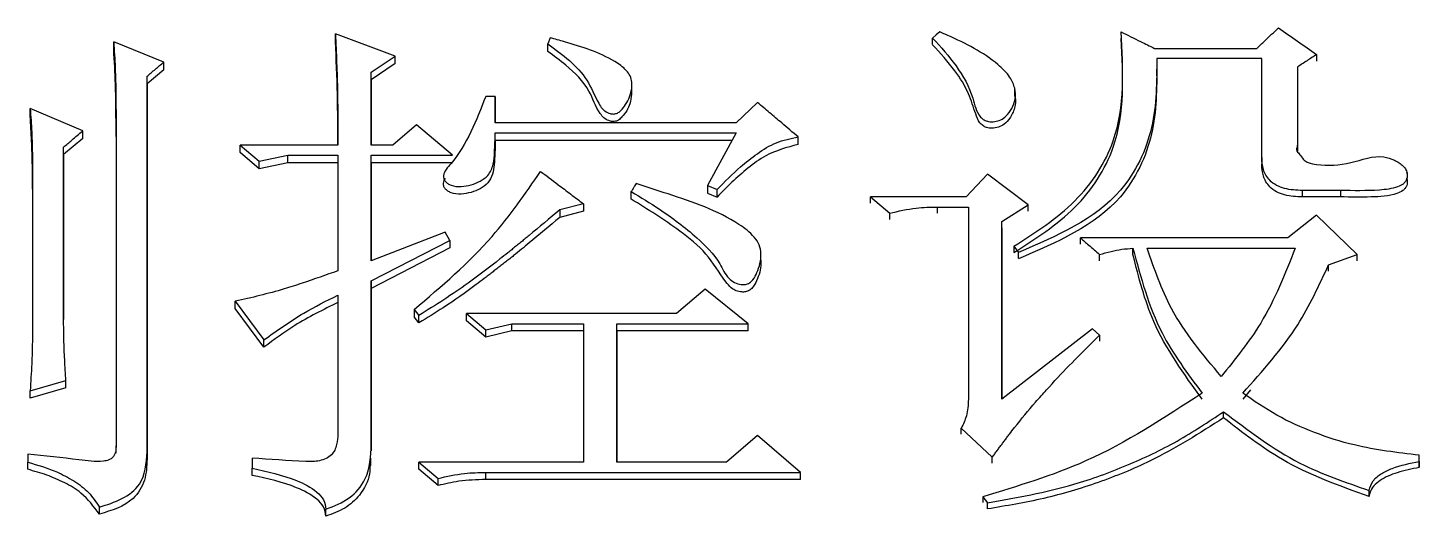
# Model space of a CAD drawing. Header units: millimetres. Extents: x 2180 to 4616, y 795 to 2518.
# Drawn here: x 2646.17 to 2652.48, y 2234.71 to 2236.93 of the extents above; entities that cross this region are included whole.
import ezdxf

# ---------------------------------------------------------------- set-up
doc = ezdxf.new("R2010")
doc.units = ezdxf.units.MM

msp = doc.modelspace()

# ---------------------------------------------------------------- linework, layer by layer
at = {"color": 7, "linetype": 'Continuous', "lineweight": 25}
for p, q in [((2646.786, 2236.7738), (2646.5589, 2236.8656)), ((2646.5589, 2236.8307), (2646.5589, 2236.8656)), ((2647.8353, 2236.8013), (2647.5649, 2236.9023)), ((2647.5649, 2236.8674), (2647.5649, 2236.9023)), ((2648.5384, 2236.8839), (2648.5276, 2236.8564)), ((2648.5276, 2236.8216), (2648.5276, 2236.8564)), ((2650.2732, 2236.8529), (2650.2732, 2236.8826)), ((2647.7271, 2236.7279), (2647.8353, 2236.8013)), ((2647.8353, 2236.7666), (2647.8353, 2236.8013)), ((2651.2793, 2236.836), (2651.7445, 2236.836)), ((2652.0149, 2236.808), (2652.0149, 2236.7783)), ((2646.786, 2236.739), (2646.7103, 2236.6748)), ((2646.786, 2236.739), (2646.786, 2236.7738)), ((2647.8353, 2236.7666), (2647.7271, 2236.6932)), ((2651.7661, 2236.7893), (2651.2901, 2236.7893)), ((2651.2901, 2236.7893), (2651.2901, 2236.7597)), ((2651.2908, 2236.7117), (2651.2908, 2236.7415)), ((2651.7661, 2236.3404), (2651.7661, 2236.7893)), ((2651.9283, 2236.7519), (2651.9284, 2236.3965)), ((2651.9283, 2236.7519), (2651.9284, 2236.7224)), ((2646.7103, 2235.0033), (2646.7103, 2236.7095)), ((2646.7103, 2236.6748), (2646.7103, 2236.7095)), ((2646.7103, 2236.6748), (2646.7103, 2234.9708)), ((2647.7271, 2236.397), (2647.7271, 2236.7279)), ((2647.7271, 2236.6932), (2647.7271, 2236.7279)), ((2647.7271, 2236.6932), (2647.7271, 2236.397)), ((2651.9284, 2236.7221), (2651.9284, 2236.3672)), ((2648.2896, 2236.6177), (2648.2464, 2236.6177)), ((2648.2896, 2236.4982), (2648.2896, 2236.6177)), ((2648.2896, 2236.6177), (2648.2896, 2236.5831)), ((2648.9093, 2236.6283), (2648.9093, 2236.6633)), ((2650.6467, 2236.6193), (2650.6467, 2236.6488)), ((2646.4182, 2236.4614), (2646.1803, 2236.5625)), ((2646.1803, 2236.528), (2646.1803, 2236.5625)), ((2648.2896, 2236.5831), (2648.2896, 2236.4982)), ((2649.4795, 2236.5901), (2649.3822, 2236.4982)), ((2647.9327, 2236.489), (2647.8245, 2236.397)), ((2648.0949, 2236.351), (2647.9327, 2236.489)), ((2649.3822, 2236.4982), (2648.2896, 2236.4982)), ((2646.4182, 2236.427), (2646.3317, 2236.3536)), ((2646.4182, 2236.427), (2646.4182, 2236.4614)), ((2646.5697, 2236.4706), (2646.5697, 2235.031)), ((2646.5697, 2236.4706), (2646.5697, 2236.4362)), ((2648.2897, 2236.4522), (2649.3822, 2236.4522)), ((2648.2897, 2236.4179), (2648.2897, 2236.4522)), ((2649.3636, 2236.4179), (2648.2897, 2236.4179)), ((2649.3822, 2236.4522), (2649.2524, 2236.213)), ((2649.6635, 2236.3995), (2649.6635, 2236.4338)), ((2646.3317, 2235.6044), (2646.3317, 2236.3878)), ((2646.3317, 2236.3536), (2646.3317, 2236.3878)), ((2646.3317, 2236.3536), (2646.3317, 2235.6043)), ((2647.1322, 2236.397), (2647.2187, 2236.3234)), ((2647.5757, 2236.397), (2647.1322, 2236.397)), ((2647.2187, 2236.2893), (2647.1322, 2236.3628)), ((2647.2187, 2236.3234), (2647.3485, 2236.351)), ((2647.3485, 2236.351), (2647.5757, 2236.351)), ((2647.3485, 2236.3168), (2647.3485, 2236.351)), ((2647.5757, 2236.351), (2647.5757, 2235.8259)), ((2647.8245, 2236.397), (2647.7271, 2236.397)), ((2647.7271, 2236.351), (2648.0949, 2236.351)), ((2647.7271, 2235.872), (2647.7271, 2236.351)), ((2647.7271, 2236.3168), (2647.7271, 2236.351)), ((2651.9284, 2236.3675), (2651.9284, 2236.3965)), ((2647.2187, 2236.2893), (2647.2187, 2236.3234)), ((2647.3485, 2236.3168), (2647.2187, 2236.2893)), ((2647.5757, 2236.3168), (2647.3485, 2236.3168)), ((2647.7271, 2236.3168), (2647.7271, 2235.872)), ((2648.0949, 2236.3168), (2647.7271, 2236.3168)), ((2651.7661, 2236.3404), (2651.7661, 2236.3115)), ((2646.1911, 2236.1973), (2646.1911, 2236.2314)), ((2648.0634, 2236.2807), (2648.0634, 2236.2782)), ((2650.5221, 2236.2654), (2650.4248, 2236.1624)), ((2650.706, 2236.1249), (2650.5221, 2236.2654)), ((2652.4244, 2236.2695), (2652.4244, 2236.273)), ((2652.4244, 2236.244), (2652.4244, 2236.2462)), ((2649.2524, 2236.213), (2649.2956, 2236.1946)), ((2649.2524, 2236.213), (2649.2524, 2236.179)), ((2649.2524, 2236.179), (2649.2956, 2236.1606)), ((2649.9921, 2236.1624), (2650.0786, 2236.0875)), ((2650.4248, 2236.1624), (2649.9921, 2236.1624)), ((2652.1231, 2236.1905), (2651.95, 2236.1905)), ((2651.95, 2236.1905), (2651.95, 2236.1619)), ((2652.1231, 2236.1614), (2651.95, 2236.1614)), ((2652.1231, 2236.1905), (2652.1231, 2236.1614)), ((2648.6899, 2236.1301), (2648.5817, 2236.1025)), ((2648.5817, 2236.1025), (2648.5817, 2236.0686)), ((2648.6899, 2236.1301), (2648.6899, 2236.0962)), ((2650.2949, 2236.1156), (2650.4356, 2236.1156)), ((2650.2949, 2236.087), (2650.2949, 2236.1156)), ((2650.4356, 2236.1156), (2650.4356, 2235.2426)), ((2650.587, 2236.05), (2650.706, 2236.1249)), ((2650.706, 2236.0964), (2650.706, 2236.1249)), ((2648.6899, 2236.0962), (2648.5817, 2236.0686)), ((2650.0786, 2236.059), (2650.0786, 2236.0875)), ((2650.587, 2235.2426), (2650.587, 2236.05)), ((2650.587, 2236.0215), (2650.587, 2236.05)), ((2652.0149, 2236.0781), (2651.8851, 2235.975)), ((2652.1988, 2235.9), (2652.0149, 2236.0781)), ((2648.0625, 2236.0011), (2647.7271, 2235.872)), ((2648.0841, 2235.9642), (2648.0625, 2236.0011)), ((2650.587, 2236.0211), (2650.587, 2235.2426)), ((2651.8851, 2235.975), (2650.944, 2235.975)), ((2650.944, 2235.9467), (2650.944, 2235.975)), ((2647.7271, 2235.7798), (2648.0841, 2235.9642)), ((2648.0841, 2235.9305), (2647.7271, 2235.7463)), ((2648.0841, 2235.9642), (2648.0841, 2235.9305)), ((2649.4945, 2235.9045), (2649.4945, 2235.9119)), ((2650.6411, 2235.9375), (2650.6627, 2235.9093)), ((2650.6411, 2235.9375), (2650.6411, 2235.9092)), ((2650.6627, 2235.8811), (2650.6627, 2235.9093)), ((2651.182, 2235.8999), (2651.182, 2235.9281)), ((2651.2469, 2235.9281), (2651.9175, 2235.9281)), ((2649.4945, 2235.8779), (2649.4945, 2235.9017)), ((2651.0305, 2235.8718), (2651.0305, 2235.9)), ((2652.069, 2235.8531), (2652.1988, 2235.9)), ((2652.069, 2235.825), (2652.069, 2235.8531)), ((2652.1988, 2235.8718), (2652.1988, 2235.9)), ((2647.7272, 2235.0403), (2647.7271, 2235.7798)), ((2647.7271, 2235.7798), (2647.7271, 2235.7463)), ((2647.7271, 2235.7463), (2647.7272, 2235.0078)), ((2649.2416, 2235.7429), (2649.1118, 2235.6321)), ((2649.4363, 2235.5859), (2649.2416, 2235.7429)), ((2647.1106, 2235.6875), (2647.2402, 2235.5122)), ((2647.1106, 2235.6541), (2647.1106, 2235.6875)), ((2647.5757, 2235.7152), (2647.5757, 2235.0866)), ((2647.2402, 2235.4791), (2647.1106, 2235.6541)), ((2647.9218, 2235.6506), (2647.9435, 2235.6229)), ((2647.9218, 2235.6506), (2647.9218, 2235.6173)), ((2647.9435, 2235.5896), (2647.9218, 2235.6173)), ((2647.9435, 2235.5896), (2647.9435, 2235.6229)), ((2648.1598, 2235.6321), (2648.2464, 2235.5582)), ((2649.1118, 2235.6321), (2648.1598, 2235.6321)), ((2648.1598, 2235.5988), (2648.1598, 2235.6321)), ((2648.2464, 2235.5251), (2648.1598, 2235.5988)), ((2648.2464, 2235.5582), (2648.3654, 2235.5859)), ((2648.2464, 2235.5251), (2648.2464, 2235.5582)), ((2648.3654, 2235.5527), (2648.2464, 2235.5251)), ((2648.3654, 2235.5859), (2648.6899, 2235.5859)), ((2648.6899, 2235.5527), (2648.3654, 2235.5527)), ((2648.8413, 2235.5859), (2649.4363, 2235.5859)), ((2648.8413, 2235.5527), (2648.8413, 2235.5859)), ((2649.4363, 2235.5527), (2648.8413, 2235.5527)), ((2649.4363, 2235.5527), (2649.4363, 2235.5859)), ((2650.9981, 2235.5621), (2650.587, 2235.2426)), ((2651.0305, 2235.5339), (2650.9981, 2235.5621)), ((2651.0305, 2235.5339), (2651.0305, 2235.5063)), ((2647.2402, 2235.4791), (2647.2402, 2235.5122)), ((2646.1803, 2235.2809), (2646.3425, 2235.3272)), ((2646.3425, 2235.2943), (2646.1803, 2235.2481)), ((2646.1803, 2235.2481), (2646.1803, 2235.2809)), ((2646.3425, 2235.2943), (2646.3425, 2235.3272)), ((2651.7156, 2235.2853), (2651.6796, 2235.2429)), ((2651.5931, 2235.1592), (2651.5931, 2235.1862)), ((2650.4031, 2235.1109), (2650.5438, 2234.9792)), ((2650.4031, 2235.084), (2650.4031, 2235.1109)), ((2646.5697, 2234.9986), (2646.5697, 2235.031)), ((2647.7272, 2235.0078), (2647.7272, 2235.0403)), ((2649.4796, 2235.0774), (2649.3389, 2234.957)), ((2649.6743, 2234.9107), (2649.4796, 2235.0774)), ((2646.1695, 2234.994), (2646.1695, 2234.957)), ((2646.1695, 2234.994), (2646.1695, 2234.9616)), ((2646.7103, 2234.9708), (2646.7103, 2235.0033)), ((2647.1863, 2234.9755), (2647.1863, 2234.9292)), ((2647.1863, 2234.9755), (2647.1863, 2234.9431)), ((2647.7253, 2234.9419), (2647.7253, 2234.9745)), ((2650.5438, 2234.9525), (2650.5438, 2234.9792)), ((2652.4801, 2234.9604), (2652.4801, 2234.9886)), ((2652.4801, 2234.9619), (2652.4801, 2234.9886)), ((2646.1695, 2234.9246), (2646.1695, 2234.957)), ((2647.1863, 2234.8968), (2647.1863, 2234.9292)), ((2647.9435, 2234.957), (2648.03, 2234.8829)), ((2648.6899, 2234.957), (2647.9435, 2234.957)), ((2647.9435, 2234.9246), (2647.9435, 2234.957)), ((2648.03, 2234.8506), (2647.9435, 2234.9246)), ((2648.2464, 2234.9107), (2649.6743, 2234.9107)), ((2648.2464, 2234.8783), (2648.2464, 2234.9107)), ((2649.3389, 2234.957), (2648.8413, 2234.957)), ((2649.6743, 2234.8783), (2649.6743, 2234.9107)), ((2652.4801, 2234.9604), (2652.4801, 2234.9337)), ((2648.03, 2234.8506), (2648.03, 2234.8829)), ((2649.6743, 2234.8783), (2648.2464, 2234.8783)), ((2650.5005, 2234.8003), (2650.5221, 2234.772)), ((2650.5005, 2234.8003), (2650.5005, 2234.7738)), ((2652.2529, 2234.8021), (2652.2529, 2234.8286)), ((2646.494, 2234.7209), (2646.494, 2234.7531)), ((2647.5216, 2234.7117), (2647.5216, 2234.7438)), ((2650.5221, 2234.7456), (2650.5221, 2234.772))]:
    msp.add_line(p, q, dxfattribs=at)
at = {"color": 7, "linetype": 'Continuous', "lineweight": 25, "flags": 128}
for points in [[(2650.3057, 2236.9107), (2650.2895, 2236.8967), (2650.2733, 2236.8827)], [(2647.1322, 2236.3628), (2647.1322, 2236.3714), (2647.1322, 2236.3801), (2647.1322, 2236.397)], [(2648.9063, 2236.1515), (2648.9063, 2236.1684), (2648.9063, 2236.1854)], [(2649.2956, 2236.1606), (2649.2956, 2236.1776), (2649.2956, 2236.1946)], [(2649.9921, 2236.1338), (2649.9921, 2236.1407), (2649.9921, 2236.148), (2649.9921, 2236.1624)], [(2648.3654, 2235.5527), (2648.3654, 2235.561), (2648.3654, 2235.5693), (2648.3654, 2235.5859)]]:
    msp.add_lwpolyline(points, dxfattribs=at)
at = {"color": 7, "linetype": 'Continuous', "lineweight": 25}
for points, knots in [([(2651.7445, 2236.836), (2651.7563, 2236.8474), (2651.7785, 2236.8687), (2651.8109, 2236.8998), (2651.8315, 2236.9195), (2651.8418, 2236.9294)], [0, 0, 0, 0, 0.365746, 0.682872, 1, 1, 1, 1]), ([(2651.8418, 2236.9294), (2651.8707, 2236.9092), (2651.9283, 2236.8687), (2651.986, 2236.8282), (2652.0149, 2236.808)], [0, 0, 0, 0, 0.4999994, 1, 1, 1, 1]), ([(2646.5589, 2236.8656), (2646.5614, 2236.8263), (2646.5663, 2236.7476), (2646.5694, 2236.6159), (2646.5696, 2236.5235), (2646.5697, 2236.4706)], [0, 0, 0, 0, 0.299228, 0.598476, 1, 1, 1, 1]), ([(2647.5649, 2236.9023), (2647.5686, 2236.814), (2647.574, 2236.6857), (2647.5754, 2236.5172), (2647.5756, 2236.4371), (2647.5757, 2236.397)], [0, 0, 0, 0, 0.525139, 0.762561, 1, 1, 1, 1]), ([(2647.5756, 2236.397), (2647.5755, 2236.4299), (2647.5754, 2236.507), (2647.5736, 2236.6639), (2647.5683, 2236.7877), (2647.5649, 2236.8674)], [0, 0, 0, 0, 0.209271, 0.491301, 1, 1, 1, 1]), ([(2648.5276, 2236.8564), (2648.5952, 2236.807), (2648.6965, 2236.733), (2648.7432, 2236.6122), (2648.7712, 2236.5649), (2648.7893, 2236.5492), (2648.8063, 2236.5402), (2648.8251, 2236.537), (2648.8408, 2236.5401), (2648.8591, 2236.5519), (2648.8858, 2236.5846), (2648.9073, 2236.6303), (2648.9113, 2236.6789), (2648.9031, 2236.7117), (2648.8775, 2236.7457), (2648.7839, 2236.8116), (2648.6609, 2236.8501), (2648.56, 2236.8779), (2648.5384, 2236.8839)], [0, 0, 0, 0, 0.227643, 0.340918, 0.369432, 0.383636, 0.40814, 0.421602, 0.435183, 0.450932, 0.481252, 0.554321, 0.592682, 0.621741, 0.650784, 0.712011, 0.938181, 1, 1, 1, 1]), ([(2650.2732, 2236.8826), (2650.3103, 2236.8416), (2650.3847, 2236.7593), (2650.454, 2236.6362), (2650.4712, 2236.5405), (2650.5062, 2236.5096), (2650.529, 2236.5024), (2650.5552, 2236.5023), (2650.583, 2236.5105), (2650.6109, 2236.5305), (2650.6341, 2236.5628), (2650.6506, 2236.6064), (2650.6484, 2236.6567), (2650.6226, 2236.713), (2650.5272, 2236.8062), (2650.4108, 2236.8649), (2650.318, 2236.9053), (2650.3057, 2236.9107)], [0, 0, 0, 0, 0.147264, 0.295549, 0.379238, 0.397703, 0.416178, 0.440331, 0.464931, 0.490583, 0.529382, 0.57023, 0.614805, 0.662848, 0.734386, 0.964893, 1, 1, 1, 1]), ([(2650.6411, 2235.9375), (2650.7391, 2235.9998), (2650.9306, 2236.1215), (2651.1531, 2236.4634), (2651.1374, 2236.7416), (2651.1278, 2236.9107)], [0, 0, 0, 0, 0.29142, 0.569226, 1, 1, 1, 1]), ([(2650.6411, 2235.9087), (2650.7391, 2235.9709), (2650.9306, 2236.0925), (2651.153, 2236.4339), (2651.1374, 2236.7118), (2651.1278, 2236.8807)], [0, 0, 0, 0, 0.291558, 0.569369, 1, 1, 1, 1]), ([(2651.1278, 2236.9107), (2651.1426, 2236.9034), (2651.1723, 2236.8888), (2651.2227, 2236.8639), (2651.2584, 2236.8463), (2651.2793, 2236.836)], [0, 0, 0, 0, 0.293208, 0.586415, 1, 1, 1, 1]), ([(2646.5697, 2236.4362), (2646.5696, 2236.4757), (2646.5694, 2236.5546), (2646.5675, 2236.6862), (2646.562, 2236.7781), (2646.5589, 2236.8307)], [0, 0, 0, 0, 0.299614, 0.599241, 1, 1, 1, 1]), ([(2648.9081, 2236.6287), (2648.9063, 2236.6138), (2648.9017, 2236.576), (2648.8767, 2236.5358), (2648.8509, 2236.5113), (2648.8356, 2236.504), (2648.8199, 2236.5028), (2648.801, 2236.5079), (2648.781, 2236.5201), (2648.7459, 2236.5634), (2648.7178, 2236.6589), (2648.6262, 2236.7502), (2648.5554, 2236.8014), (2648.5276, 2236.8216)], [0, 0, 0, 0, 0.07582, 0.1920225, 0.2269507, 0.2494281, 0.2720712, 0.3002624, 0.3412801, 0.3833768, 0.5728284, 0.8321438, 1, 1, 1, 1]), ([(2650.646, 2236.6187), (2650.6466, 2236.6172), (2650.6526, 2236.6002), (2650.6467, 2236.5635), (2650.6278, 2236.522), (2650.6011, 2236.4922), (2650.5723, 2236.4765), (2650.544, 2236.4719), (2650.5193, 2236.475), (2650.5002, 2236.4842), (2650.4812, 2236.5045), (2650.4618, 2236.5549), (2650.4379, 2236.6388), (2650.3701, 2236.7455), (2650.308, 2236.8142), (2650.2732, 2236.8526)], [0, 0, 0, 0, 0.007427, 0.08003, 0.156119, 0.209437, 0.252123, 0.294833, 0.329859, 0.356953, 0.384034, 0.449164, 0.593735, 0.772907, 1, 1, 1, 1]), ([(2652.0149, 2236.808), (2652.0005, 2236.7986), (2651.9716, 2236.78), (2651.9428, 2236.7613), (2651.9283, 2236.7519)], [0, 0, 0, 0, 0.5, 1, 1, 1, 1]), ([(2646.7103, 2236.7095), (2646.7229, 2236.7202), (2646.7482, 2236.7417), (2646.7734, 2236.7631), (2646.786, 2236.7738)], [0, 0, 0, 0, 0.499999, 1, 1, 1, 1]), ([(2651.2901, 2236.7893), (2651.2899, 2236.6846), (2651.2895, 2236.4744), (2651.1146, 2236.1031), (2650.8364, 2235.9838), (2650.6627, 2235.9093)], [0, 0, 0, 0, 0.271711, 0.545564, 1, 1, 1, 1]), ([(2651.2901, 2236.7594), (2651.2899, 2236.6549), (2651.2895, 2236.4449), (2651.1145, 2236.074), (2650.8364, 2235.9549), (2650.6627, 2235.8806)], [0, 0, 0, 0, 0.27158, 0.545365, 1, 1, 1, 1]), ([(2648.2464, 2236.6177), (2648.204, 2236.5089), (2648.1577, 2236.3899), (2648.0665, 2236.2875), (2648.0531, 2236.2643), (2648.0546, 2236.2444), (2648.0623, 2236.2318), (2648.0741, 2236.2216), (2648.0975, 2236.2095), (2648.135, 2236.2068), (2648.1801, 2236.2146), (2648.2215, 2236.2315), (2648.2625, 2236.2597), (2648.2833, 2236.3096), (2648.2871, 2236.3756), (2648.2887, 2236.4232), (2648.2897, 2236.4522)], [0, 0, 0, 0, 0.4106821, 0.448949, 0.4854413, 0.5017381, 0.5185591, 0.5366257, 0.5556421, 0.6082136, 0.6598889, 0.7105938, 0.7607915, 0.8279721, 0.8949904, 1, 1, 1, 1]), ([(2646.1803, 2236.5625), (2646.1828, 2236.5271), (2646.188, 2236.4543), (2646.1906, 2236.3438), (2646.1909, 2236.2689), (2646.1911, 2236.2314)], [0, 0, 0, 0, 0.321919, 0.660869, 1, 1, 1, 1]), ([(2649.6634, 2236.4338), (2649.6385, 2236.455), (2649.5954, 2236.4917), (2649.534, 2236.5438), (2649.4977, 2236.5747), (2649.4795, 2236.5901)], [0, 0, 0, 0, 0.407162, 0.703581, 1, 1, 1, 1]), ([(2646.1911, 2236.1973), (2646.191, 2236.2329), (2646.1907, 2236.3059), (2646.1869, 2236.4162), (2646.1825, 2236.4907), (2646.1803, 2236.528)], [0, 0, 0, 0, 0.322349, 0.661088, 1, 1, 1, 1]), ([(2646.3317, 2236.3878), (2646.3441, 2236.3983), (2646.3647, 2236.4158), (2646.3935, 2236.4404), (2646.41, 2236.4544), (2646.4182, 2236.4614)], [0, 0, 0, 0, 0.428366, 0.714182, 1, 1, 1, 1]), ([(2648.2897, 2236.4179), (2648.2887, 2236.381), (2648.2873, 2236.3295), (2648.2796, 2236.2635), (2648.2589, 2236.2232), (2648.2215, 2236.1974), (2648.1801, 2236.1806), (2648.135, 2236.1727), (2648.0975, 2236.1755), (2648.0741, 2236.1875), (2648.0623, 2236.1978), (2648.0547, 2236.2103), (2648.053, 2236.2281), (2648.0599, 2236.2392), (2648.0643, 2236.2462)], [0, 0, 0, 0, 0.245823, 0.342709, 0.440308, 0.532677, 0.626007, 0.721139, 0.817923, 0.852922, 0.886162, 0.917099, 0.947064, 1, 1, 1, 1]), ([(2649.2956, 2236.1946), (2649.3301, 2236.2299), (2649.3871, 2236.2883), (2649.4776, 2236.359), (2649.5625, 2236.4135), (2649.6296, 2236.427), (2649.6634, 2236.4338)], [0, 0, 0, 0, 0.3344154, 0.5531384, 0.7747372, 1, 1, 1, 1]), ([(2649.6634, 2236.3995), (2649.6123, 2236.3859), (2649.5286, 2236.3636), (2649.4351, 2236.2924), (2649.3619, 2236.2296), (2649.3177, 2236.1835), (2649.2956, 2236.1606)], [0, 0, 0, 0, 0.345362, 0.565607, 0.783612, 1, 1, 1, 1]), ([(2651.9284, 2236.3965), (2651.9271, 2236.3926), (2651.9248, 2236.3854), (2651.9235, 2236.3762), (2651.925, 2236.3692), (2651.9321, 2236.3608), (2651.9444, 2236.3482), (2651.9558, 2236.3278), (2651.9819, 2236.3136), (2652.0533, 2236.3018), (2652.1695, 2236.3081), (2652.2871, 2236.3572), (2652.3687, 2236.3305), (2652.4026, 2236.3086), (2652.4213, 2236.2848), (2652.427, 2236.2649), (2652.4257, 2236.2462), (2652.4186, 2236.2306), (2652.4043, 2236.2169), (2652.3654, 2236.1987), (2652.2685, 2236.1881), (2652.1818, 2236.1896), (2652.1231, 2236.1905)], [0, 0, 0, 0, 0.0138, 0.025127, 0.031098, 0.037099, 0.060784, 0.089374, 0.112534, 0.153888, 0.320046, 0.483741, 0.537098, 0.589789, 0.612612, 0.635583, 0.657284, 0.674402, 0.691535, 0.721107, 0.811251, 1, 1, 1, 1]), ([(2651.95, 2236.1905), (2651.923, 2236.1917), (2651.8699, 2236.1939), (2651.802, 2236.2279), (2651.7694, 2236.2847), (2651.7672, 2236.3219), (2651.7661, 2236.3404)], [0, 0, 0, 0, 0.293529, 0.577239, 0.79045, 1, 1, 1, 1]), ([(2651.95, 2236.1614), (2651.923, 2236.1626), (2651.87, 2236.1648), (2651.802, 2236.1987), (2651.7694, 2236.2554), (2651.7672, 2236.2926), (2651.7661, 2236.3111)], [0, 0, 0, 0, 0.293693, 0.577474, 0.790597, 1, 1, 1, 1]), ([(2646.1911, 2236.2314), (2646.1911, 2236.0501), (2646.1911, 2235.8413), (2646.1911, 2235.632), (2646.1911, 2235.6044)], [0, 0, 0, 0, 0.868151, 1, 1, 1, 1]), ([(2647.9218, 2235.6506), (2648.0458, 2235.756), (2648.2653, 2235.9427), (2648.4255, 2236.1759), (2648.4952, 2236.2774)], [0, 0, 0, 0, 0.564764, 1, 1, 1, 1]), ([(2648.4952, 2236.2774), (2648.5214, 2236.2576), (2648.567, 2236.2231), (2648.6319, 2236.174), (2648.6705, 2236.1447), (2648.6899, 2236.1301)], [0, 0, 0, 0, 0.404154, 0.702076, 1, 1, 1, 1]), ([(2652.4235, 2236.2434), (2652.4245, 2236.24), (2652.4275, 2236.2304), (2652.425, 2236.215), (2652.4174, 2236.1999), (2652.4023, 2236.1865), (2652.3521, 2236.1647), (2652.2547, 2236.1596), (2652.1692, 2236.1608), (2652.1231, 2236.1614)], [0, 0, 0, 0, 0.031002, 0.089187, 0.134339, 0.17946, 0.263265, 0.602046, 1, 1, 1, 1]), ([(2648.9063, 2236.1854), (2648.9493, 2236.1595), (2649.0537, 2236.0967), (2649.1922, 2235.9912), (2649.3001, 2235.8844), (2649.3351, 2235.8011), (2649.3735, 2235.7715), (2649.4006, 2235.7626), (2649.4248, 2235.7631), (2649.4438, 2235.7706), (2649.4627, 2235.7891), (2649.4844, 2235.8328), (2649.4993, 2235.8875), (2649.4898, 2235.9446), (2649.4557, 2235.9925), (2649.328, 2236.0907), (2649.1358, 2236.1547), (2648.9764, 2236.2065), (2648.9279, 2236.2223)], [0, 0, 0, 0, 0.09823, 0.238084, 0.342847, 0.395046, 0.415643, 0.436328, 0.448822, 0.461404, 0.474978, 0.500048, 0.559261, 0.58729, 0.615214, 0.674822, 0.90112, 1, 1, 1, 1]), ([(2648.9279, 2236.2222), (2648.9261, 2236.2191), (2648.9215, 2236.2114), (2648.9143, 2236.1992), (2648.909, 2236.19), (2648.9063, 2236.1854)], [0, 0, 0, 0, 0.253618, 0.626812, 1, 1, 1, 1]), ([(2648.5817, 2236.1025), (2648.5356, 2236.0636), (2648.4866, 2236.0224), (2648.4343, 2235.9792), (2648.4255, 2235.972), (2648.4168, 2235.9648), (2648.4081, 2235.9576), (2648.3964, 2235.9481), (2648.3847, 2235.9385), (2648.3729, 2235.929), (2648.3641, 2235.9219), (2648.3553, 2235.9149), (2648.3376, 2235.9007), (2648.2754, 2235.8515), (2648.1458, 2235.7506), (2648.0189, 2235.6705), (2647.9435, 2235.6229)], [0, 0, 0, 0, 0.227113, 0.241308, 0.255502, 0.269697, 0.283891, 0.298086, 0.326475, 0.340669, 0.354864, 0.369058, 0.383253, 0.440031, 0.667173, 1, 1, 1, 1]), ([(2649.493, 2235.878), (2649.4936, 2235.8717), (2649.4969, 2235.8387), (2649.4822, 2235.794), (2649.4612, 2235.7536), (2649.4426, 2235.7365), (2649.4252, 2235.7299), (2649.4045, 2235.729), (2649.382, 2235.7348), (2649.3558, 2235.7497), (2649.3101, 2235.8074), (2649.2528, 2235.908), (2649.1007, 2236.0309), (2648.981, 2236.1051), (2648.9063, 2236.1514)], [0, 0, 0, 0, 0.023034, 0.119368, 0.163106, 0.184482, 0.20606, 0.22516, 0.254288, 0.284042, 0.327596, 0.510965, 0.694584, 1, 1, 1, 1]), ([(2650.0786, 2236.0875), (2650.1184, 2236.0968), (2650.1895, 2236.1134), (2650.2627, 2236.1149), (2650.2949, 2236.1156)], [0, 0, 0, 0, 0.558839, 1, 1, 1, 1]), ([(2648.5817, 2236.0686), (2648.5357, 2236.0297), (2648.4667, 2235.9713), (2648.3935, 2235.9117), (2648.3641, 2235.8881), (2648.3552, 2235.8811), (2648.3463, 2235.874), (2648.3374, 2235.867), (2648.3285, 2235.86), (2648.3196, 2235.853), (2648.3107, 2235.846), (2648.2988, 2235.8368), (2648.2868, 2235.8275), (2648.2749, 2235.8182), (2648.2659, 2235.8113), (2648.2569, 2235.8044), (2648.2479, 2235.7975), (2648.2299, 2235.7837), (2648.1668, 2235.7355), (2648.0697, 2235.6665), (2647.9806, 2235.6122), (2647.9435, 2235.5896)], [0, 0, 0, 0, 0.227207, 0.340812, 0.355012, 0.369212, 0.383413, 0.397613, 0.411813, 0.426014, 0.440214, 0.454414, 0.482815, 0.497015, 0.511215, 0.525416, 0.539616, 0.553816, 0.610618, 0.837948, 1, 1, 1, 1]), ([(2650.944, 2235.975), (2650.9563, 2235.9643), (2650.9769, 2235.9464), (2651.0058, 2235.9214), (2651.0223, 2235.9071), (2651.0305, 2235.9)], [0, 0, 0, 0, 0.428366, 0.714185, 1, 1, 1, 1]), ([(2651.0305, 2235.9), (2651.0478, 2235.9046), (2651.0812, 2235.9136), (2651.1315, 2235.9251), (2651.1651, 2235.9271), (2651.182, 2235.9281)], [0, 0, 0, 0, 0.3484066, 0.6722881, 1, 1, 1, 1]), ([(2651.182, 2235.9281), (2651.2172, 2235.7961), (2651.2806, 2235.5585), (2651.4295, 2235.3593), (2651.4957, 2235.2708)], [0, 0, 0, 0, 0.555454, 1, 1, 1, 1]), ([(2651.5822, 2235.3461), (2651.4991, 2235.4451), (2651.3514, 2235.621), (2651.2787, 2235.8347), (2651.2469, 2235.9281)], [0, 0, 0, 0, 0.56317, 1, 1, 1, 1]), ([(2651.9175, 2235.9281), (2651.8717, 2235.8116), (2651.7893, 2235.6018), (2651.6459, 2235.4248), (2651.5822, 2235.3461)], [0, 0, 0, 0, 0.555585, 1, 1, 1, 1]), ([(2651.4957, 2235.2429), (2651.4136, 2235.3567), (2651.268, 2235.5584), (2651.2081, 2235.7958), (2651.182, 2235.8993)], [0, 0, 0, 0, 0.563754, 1, 1, 1, 1]), ([(2651.6796, 2235.2709), (2651.7693, 2235.3705), (2651.9284, 2235.5472), (2652.0263, 2235.7602), (2652.069, 2235.8531)], [0, 0, 0, 0, 0.563739, 1, 1, 1, 1]), ([(2647.5757, 2235.8259), (2647.5218, 2235.8069), (2647.441, 2235.7785), (2647.2871, 2235.7282), (2647.1849, 2235.7046), (2647.1106, 2235.6875)], [0, 0, 0, 0, 0.3535749, 0.5303652, 1, 1, 1, 1]), ([(2647.2402, 2235.5122), (2647.2993, 2235.5546), (2647.4054, 2235.6308), (2647.5234, 2235.6893), (2647.5757, 2235.7152)], [0, 0, 0, 0, 0.5565349, 1, 1, 1, 1]), ([(2647.5757, 2235.6818), (2647.5089, 2235.6491), (2647.3905, 2235.5911), (2647.2859, 2235.5131), (2647.2402, 2235.4791)], [0, 0, 0, 0, 0.5637433, 1, 1, 1, 1]), ([(2646.1911, 2235.6044), (2646.1909, 2235.571), (2646.1906, 2235.5042), (2646.1871, 2235.3964), (2646.1827, 2235.322), (2646.1803, 2235.2809)], [0, 0, 0, 0, 0.309604, 0.619232, 1, 1, 1, 1]), ([(2646.3425, 2235.3272), (2646.3404, 2235.359), (2646.3361, 2235.421), (2646.3329, 2235.5135), (2646.3321, 2235.5741), (2646.3317, 2235.6044)], [0, 0, 0, 0, 0.3442396, 0.6720437, 1, 1, 1, 1]), ([(2648.6899, 2235.5859), (2648.6899, 2235.499), (2648.6899, 2235.2896), (2648.6899, 2235.0797), (2648.6899, 2234.957)], [0, 0, 0, 0, 0.415229, 1, 1, 1, 1]), ([(2648.8413, 2234.957), (2648.8413, 2235.0441), (2648.8413, 2235.254), (2648.8413, 2235.4635), (2648.8413, 2235.5859)], [0, 0, 0, 0, 0.41523, 1, 1, 1, 1]), ([(2648.8413, 2235.5527), (2648.8413, 2235.4659), (2648.8413, 2235.2675), (2648.8413, 2235.0687), (2648.8413, 2234.957)], [0, 0, 0, 0, 0.437793, 1, 1, 1, 1]), ([(2650.5438, 2234.9792), (2650.5474, 2234.9842), (2650.553, 2234.9918), (2650.5603, 2235.0018), (2650.5677, 2235.0119), (2650.5751, 2235.0219), (2650.5825, 2235.032), (2650.588, 2235.0395), (2650.5954, 2235.0495), (2650.6029, 2235.0595), (2650.6104, 2235.0694), (2650.6161, 2235.0769), (2650.6275, 2235.0917), (2650.6677, 2235.1435), (2650.7237, 2235.2107), (2650.8394, 2235.3422), (2650.938, 2235.4422), (2651.0199, 2235.5234), (2651.0305, 2235.5339)], [0, 0, 0, 0, 0.025377, 0.038065, 0.050754, 0.076131, 0.088819, 0.101507, 0.114196, 0.139573, 0.152261, 0.16495, 0.177638, 0.228393, 0.431466, 0.532978, 0.939243, 1, 1, 1, 1]), ([(2650.4356, 2235.2426), (2650.4343, 2235.217), (2650.432, 2235.171), (2650.412, 2235.1294), (2650.4031, 2235.1109)], [0, 0, 0, 0, 0.557224, 1, 1, 1, 1]), ([(2651.4957, 2235.2708), (2651.3244, 2235.1582), (2651.0157, 2234.9551), (2650.6592, 2234.848), (2650.5005, 2234.8003)], [0, 0, 0, 0, 0.554852, 1, 1, 1, 1]), ([(2652.4801, 2234.9886), (2652.3814, 2235.0004), (2652.2193, 2235.0197), (2652.0042, 2235.0883), (2651.832, 2235.1653), (2651.7302, 2235.2358), (2651.6796, 2235.2709)], [0, 0, 0, 0, 0.343988, 0.565055, 0.783969, 1, 1, 1, 1]), ([(2650.5221, 2234.772), (2650.6537, 2234.7956), (2650.8699, 2234.8344), (2651.155, 2234.9391), (2651.3844, 2235.0475), (2651.5238, 2235.1401), (2651.5931, 2235.1862)], [0, 0, 0, 0, 0.3437, 0.56446, 0.78335, 1, 1, 1, 1]), ([(2651.5931, 2235.1584), (2651.4843, 2235.0888), (2651.3042, 2234.9736), (2651.0246, 2234.8616), (2650.7779, 2234.7869), (2650.6075, 2234.7588), (2650.5221, 2234.7448)], [0, 0, 0, 0, 0.335493, 0.555469, 0.777124, 1, 1, 1, 1]), ([(2651.5931, 2235.1862), (2651.7044, 2235.1013), (2651.9051, 2234.9483), (2652.1458, 2234.8654), (2652.2529, 2234.8286)], [0, 0, 0, 0, 0.554975, 1, 1, 1, 1]), ([(2652.2529, 2234.8012), (2652.1174, 2234.8498), (2651.8774, 2234.9358), (2651.6793, 2235.0909), (2651.5931, 2235.1584)], [0, 0, 0, 0, 0.564668, 1, 1, 1, 1]), ([(2646.5695, 2235.031), (2646.5695, 2235.0235), (2646.5695, 2235.0081), (2646.5622, 2234.9885), (2646.5506, 2234.9741), (2646.5339, 2234.9648), (2646.4835, 2234.9565), (2646.3603, 2234.9734), (2646.2466, 2234.9857), (2646.1695, 2234.994)], [0, 0, 0, 0, 0.052862, 0.108161, 0.143222, 0.178347, 0.234295, 0.480556, 1, 1, 1, 1]), ([(2647.5757, 2235.0866), (2647.5748, 2235.07), (2647.5731, 2235.0363), (2647.5504, 2234.9846), (2647.4924, 2234.9587), (2647.3693, 2234.9623), (2647.2673, 2234.9697), (2647.1863, 2234.9755)], [0, 0, 0, 0, 0.111586, 0.225233, 0.353074, 0.48645, 1, 1, 1, 1]), ([(2647.5216, 2234.7438), (2647.5588, 2234.758), (2647.6315, 2234.7857), (2647.7206, 2234.8919), (2647.7247, 2234.9845), (2647.7272, 2235.0403)], [0, 0, 0, 0, 0.29307, 0.573859, 1, 1, 1, 1]), ([(2646.494, 2234.7531), (2646.5287, 2234.7638), (2646.5967, 2234.7849), (2646.7009, 2234.8633), (2646.7068, 2234.9508), (2646.7103, 2235.0033)], [0, 0, 0, 0, 0.294131, 0.576582, 1, 1, 1, 1]), ([(2646.7103, 2234.9708), (2646.709, 2234.9388), (2646.7063, 2234.8744), (2646.6409, 2234.765), (2646.5505, 2234.7379), (2646.494, 2234.7209)], [0, 0, 0, 0, 0.270029, 0.543705, 1, 1, 1, 1]), ([(2646.1695, 2234.957), (2646.2139, 2234.9439), (2646.2867, 2234.9225), (2646.3787, 2234.8739), (2646.4481, 2234.8223), (2646.4788, 2234.7759), (2646.494, 2234.7531)], [0, 0, 0, 0, 0.347625, 0.569681, 0.787632, 1, 1, 1, 1]), ([(2646.494, 2234.7209), (2646.4685, 2234.7554), (2646.4258, 2234.8129), (2646.337, 2234.8649), (2646.2558, 2234.9002), (2646.1983, 2234.9164), (2646.1695, 2234.9246)], [0, 0, 0, 0, 0.329538, 0.550163, 0.774094, 1, 1, 1, 1]), ([(2647.1863, 2234.9292), (2647.2552, 2234.9143), (2647.3591, 2234.8919), (2647.4675, 2234.8367), (2647.5147, 2234.7883), (2647.5194, 2234.7585), (2647.5216, 2234.7438)], [0, 0, 0, 0, 0.512125, 0.772785, 0.888448, 1, 1, 1, 1]), ([(2647.7218, 2234.9423), (2647.7213, 2234.9294), (2647.7193, 2234.8814), (2647.682, 2234.8092), (2647.6092, 2234.7433), (2647.5511, 2234.7223), (2647.5216, 2234.7117)], [0, 0, 0, 0, 0.1208901, 0.4516869, 0.7214107, 1, 1, 1, 1]), ([(2648.03, 2234.8829), (2648.0698, 2234.8921), (2648.1409, 2234.9086), (2648.2141, 2234.91), (2648.2464, 2234.9107)], [0, 0, 0, 0, 0.558835, 1, 1, 1, 1]), ([(2652.2529, 2234.8286), (2652.2577, 2234.8441), (2652.2676, 2234.8758), (2652.3097, 2234.9079), (2652.3793, 2234.9398), (2652.4384, 2234.9518), (2652.4801, 2234.9604)], [0, 0, 0, 0, 0.175771, 0.359485, 0.548639, 1, 1, 1, 1]), ([(2652.4801, 2234.9329), (2652.4464, 2234.9261), (2652.385, 2234.9136), (2652.3135, 2234.8847), (2652.274, 2234.8509), (2652.2576, 2234.8247), (2652.2543, 2234.808), (2652.2529, 2234.8012)], [0, 0, 0, 0, 0.36709, 0.669259, 0.811722, 0.924466, 1, 1, 1, 1]), ([(2652.4801, 2234.9329), (2652.4801, 2234.9381), (2652.4801, 2234.9475), (2652.4801, 2234.9569), (2652.4801, 2234.9611)], [0, 0, 0, 0, 0.56, 1, 1, 1, 1]), ([(2647.5216, 2234.7117), (2647.5194, 2234.7263), (2647.5147, 2234.7562), (2647.4675, 2234.8045), (2647.3591, 2234.8596), (2647.2552, 2234.882), (2647.1863, 2234.8968)], [0, 0, 0, 0, 0.111456, 0.227071, 0.487738, 1, 1, 1, 1]), ([(2648.2464, 2234.8783), (2648.2053, 2234.8772), (2648.1321, 2234.8752), (2648.0612, 2234.8581), (2648.03, 2234.8506)], [0, 0, 0, 0, 0.561085, 1, 1, 1, 1])]:
    msp.add_open_spline(points, degree=3, knots=knots, dxfattribs=at)

doc.saveas('drawing.dxf')
